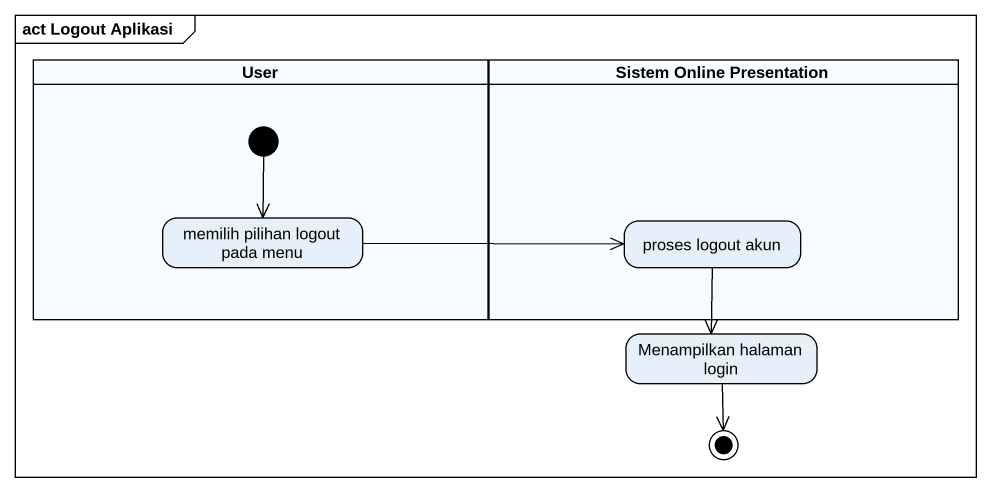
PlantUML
@startuml
mainframe act Logout Aplikasi
hide empty description
state User <<partition>> {
  state "memilih pilihan logout pada menu" as memilih_pilihan_logout_pada
  [*] --> memilih_pilihan_logout_pada
}
state "Sistem Online Presentation" as Sistem_Online_Presentation <<partition>> {
  state "proses logout akun" as proses_logout_akun
}
state "Menampilkan halaman login" as Menampilkan_halaman_login
memilih_pilihan_logout_pada -right-> proses_logout_akun
proses_logout_akun --> Menampilkan_halaman_login
Menampilkan_halaman_login --> [*]
@enduml
